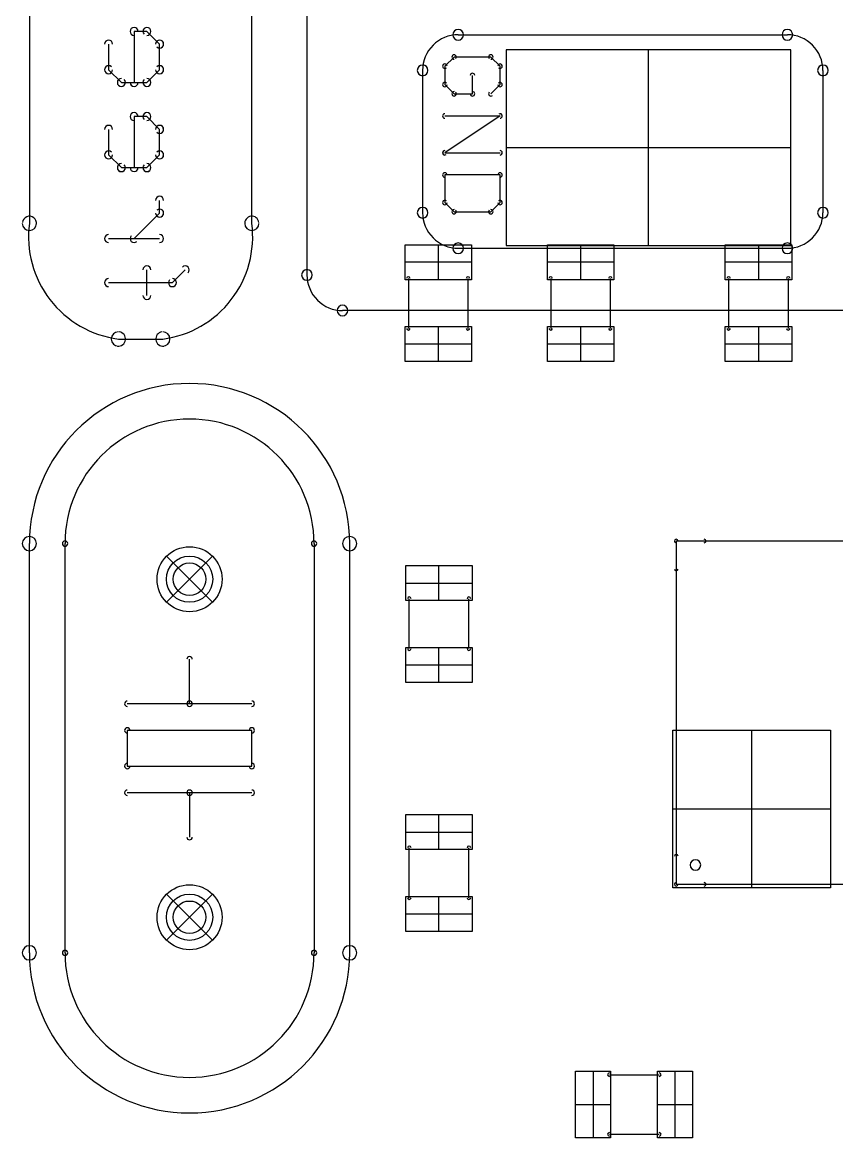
# Model space of a CAD drawing. Header units: inches. Extents: x 0 to 2.1, y -0.07 to 2.7.
# Drawn here: x 1.096 to 1.554, y 0.431 to 1.058 of the extents above; entities that cross this region are included whole.
import ezdxf

# ---------------------------------------------------------------- set-up
doc = ezdxf.new("R2010")
doc.units = ezdxf.units.IN
doc.header["$LTSCALE"] = 0.03937
doc.header["$MEASUREMENT"] = 0
for name, color, linetype, true_color in [('freetronics11$components', 254, 'Continuous', 0xe6e6e6), ('freetronics11$components$ghosts', 9, 'Continuous', 0xbebebe), ('freetronics11$dxf$0', 18, 'Continuous', 0x000000), ('freetronics11$pads', 30, 'Continuous', 0xff7f00), ('freetronics11$pads$bottom', 30, 'Continuous', 0xff7f00), ('freetronics11$screen', 52, 'Continuous', 0xd7d71f)]:
    doc.layers.add(name, color=color, linetype=linetype, true_color=true_color)

# ---------------------------------------------------------------- blocks, each defined once
blk = doc.blocks.new('RECT')
at = {"layer": 'freetronics11$dxf$0', "color": 0, "linetype": 'ByBlock', "lineweight": -2}
for p, q in [((0.5, 0.5), (-0.5, 0.5)), ((-0.5, 0.5), (-0.5, -0.5)), ((0, -0.5), (0, 0.5)), ((0.5, -0.5), (0.5, 0.5)), ((-0.5, 0), (0.5, 0)), ((-0.5, -0.5), (0.5, -0.5))]:
    blk.add_line(p, q, dxfattribs=at)
blk = doc.blocks.new('ROUNDP')
at = {"layer": 'freetronics11$dxf$0', "color": 0, "linetype": 'ByBlock', "lineweight": -2}
for start, end in [(90, 270), (270, 90)]:
    blk.add_arc((0, 0), 0.25, start, end, dxfattribs=at)

msp = doc.modelspace()

# ---------------------------------------------------------------- linework, layer by layer
at = {"layer": 'freetronics11$components'}
for p, q in [((1.19, 0.745, 0.0443), (1.17709, 0.75791)), ((1.20291, 0.75791), (1.17709, 0.73209)), ((1.20291, 0.73209), (1.17709, 0.75791)), ((1.19, 0.745, 0.0443), (1.20291, 0.75791)), ((1.19, 0.745, 0.0443), (1.17709, 0.73209)), ((1.19, 0.745, 0.0443), (1.20291, 0.73209)), ((1.19, 0.555, 0.0443), (1.17709, 0.56791)), ((1.20291, 0.56791), (1.17709, 0.54209)), ((1.20291, 0.54209), (1.17709, 0.56791)), ((1.19, 0.555, 0.0443), (1.20291, 0.56791)), ((1.19, 0.555, 0.0443), (1.17709, 0.54209)), ((1.19, 0.555, 0.0443), (1.20291, 0.54209))]:
    msp.add_line(p, q, dxfattribs=at)
for centre, radius in [((1.19, 0.745), 0.01826), ((1.19, 0.745, 0.02215), 0.00913), ((1.19, 0.555), 0.01826), ((1.19, 0.555, 0.02215), 0.00913)]:
    msp.add_circle(centre, radius, dxfattribs=at)
at = {"layer": 'freetronics11$components$ghosts'}
for p, q in [((1.31299, 0.91402, -0.06457), (1.31299, 0.88598, -0.06457)), ((1.3465, 0.91402, -0.06457), (1.3465, 0.88598, -0.06457)), ((1.39299, 0.91402, -0.06457), (1.39299, 0.88598, -0.06457)), ((1.4265, 0.91402, -0.06457), (1.4265, 0.88598, -0.06457)), ((1.49299, 0.91402, -0.06457), (1.49299, 0.88598, -0.06457)), ((1.5265, 0.91402, -0.06457), (1.5265, 0.88598, -0.06457)), ((1.65646, 0.76646, -0.06457), (1.46354, 0.76646, -0.06457)), ((1.46354, 0.76646, -0.06457), (1.46354, 0.57354, -0.06457)), ((1.3135, 0.70598, -0.06457), (1.3135, 0.73402, -0.06457)), ((1.34701, 0.70598, -0.06457), (1.34701, 0.73402, -0.06457)), ((1.3135, 0.56598, -0.06457), (1.3135, 0.59402, -0.06457)), ((1.34701, 0.56598, -0.06457), (1.34701, 0.59402, -0.06457)), ((1.46354, 0.57354, -0.06457), (1.65646, 0.57354, -0.06457)), ((1.42598, 0.4665, -0.06457), (1.45402, 0.4665, -0.06457)), ((1.42598, 0.43299, -0.06457), (1.45402, 0.43299, -0.06457))]:
    msp.add_line(p, q, dxfattribs=at)
for centre, start, end in [((1.31299, 0.91402, -0.06457), 0, 180), ((1.3465, 0.91402, -0.06457), 0, 180), ((1.39299, 0.91402, -0.06457), 0, 180), ((1.4265, 0.91402, -0.06457), 0, 180), ((1.49299, 0.91402, -0.06457), 0, 180), ((1.5265, 0.91402, -0.06457), 0, 180), ((1.31299, 0.88598, -0.06457), 180, 0), ((1.3465, 0.88598, -0.06457), 180, 0), ((1.39299, 0.88598, -0.06457), 180, 0), ((1.4265, 0.88598, -0.06457), 180, 0), ((1.49299, 0.88598, -0.06457), 180, 0), ((1.5265, 0.88598, -0.06457), 180, 0), ((1.46354, 0.76646, -0.06457), 90, 270), ((1.46354, 0.76646, -0.06457), 0, 180), ((1.3135, 0.73402, -0.06457), 0, 180), ((1.34701, 0.73402, -0.06457), 0, 180), ((1.3135, 0.70598, -0.06457), 180, 0), ((1.34701, 0.70598, -0.06457), 180, 0), ((1.3135, 0.59402, -0.06457), 0, 180), ((1.34701, 0.59402, -0.06457), 0, 180), ((1.46354, 0.57354, -0.06457), 90, 270), ((1.46354, 0.57354, -0.06457), 180, 0), ((1.3135, 0.56598, -0.06457), 180, 0), ((1.34701, 0.56598, -0.06457), 180, 0), ((1.42598, 0.4665, -0.06457), 90, 270), ((1.45402, 0.4665, -0.06457), 270, 90), ((1.42598, 0.43299, -0.06457), 90, 270), ((1.45402, 0.43299, -0.06457), 270, 90)]:
    msp.add_arc(centre, 0.001, start, end, dxfattribs=at)
at = {"layer": 'freetronics11$pads'}
for p, q in [((1.368, 1.0425, 0.001), (1.368, 0.9325, 0.001)), ((1.528, 1.0425, 0.001), (1.368, 1.0425, 0.001)), ((1.448, 0.9325, 0.001), (1.448, 1.0425, 0.001)), ((1.528, 0.9325, 0.001), (1.528, 1.0425, 0.001)), ((1.528, 0.9875, 0.001), (1.368, 0.9875, 0.001)), ((1.368, 0.9325, 0.001), (1.528, 0.9325, 0.001))]:
    msp.add_line(p, q, dxfattribs=at)
at = {"layer": 'freetronics11$screen'}
for p, q in [((1.256, 2.436), (1.256, 0.916)), ((1.1, 1.305, -0.0642), (1.1, 0.945, -0.0642)), ((1.225, 0.945, -0.0642), (1.225, 1.305, -0.0642)), ((1.15884, 1.05289, -0.0642), (1.15884, 1.0242, -0.0642)), ((1.16602, 1.05289, -0.0642), (1.15884, 1.05289, -0.0642)), ((1.17319, 1.04572, -0.0642), (1.16602, 1.05289, -0.0642)), ((1.341, 1.051), (1.526, 1.051)), ((1.1445, 1.04572, -0.0642), (1.1445, 1.03137, -0.0642)), ((1.17319, 1.03137, -0.0642), (1.17319, 1.04572, -0.0642)), ((1.33867, 1.0385), (1.3335, 1.03333)), ((1.35936, 1.0385), (1.33867, 1.0385)), ((1.36453, 1.03333), (1.35936, 1.0385)), ((1.1445, 1.03137, -0.0642), (1.15167, 1.0242, -0.0642)), ((1.16602, 1.0242, -0.0642), (1.17319, 1.03137, -0.0642)), ((1.321, 1.031), (1.321, 0.951)), ((1.3335, 1.03333), (1.3335, 1.02299)), ((1.34901, 1.01782), (1.34901, 1.02816)), ((1.36453, 1.02299), (1.36453, 1.03333)), ((1.546, 1.031), (1.546, 0.951)), ((1.15167, 1.0242, -0.0642), (1.16602, 1.0242, -0.0642)), ((1.3335, 1.02299), (1.33867, 1.01782)), ((1.35936, 1.01782), (1.36453, 1.02299)), ((1.33867, 1.01782), (1.34901, 1.01782)), ((1.15884, 1.00501, -0.0642), (1.15884, 0.97632, -0.0642)), ((1.16602, 1.00501, -0.0642), (1.15884, 1.00501, -0.0642)), ((1.17319, 0.99784, -0.0642), (1.16602, 1.00501, -0.0642)), ((1.3335, 1.00535), (1.36453, 1.00535)), ((1.36453, 1.00535), (1.3335, 0.98467)), ((1.1445, 0.99784, -0.0642), (1.1445, 0.98349, -0.0642)), ((1.17319, 0.98349, -0.0642), (1.17319, 0.99784, -0.0642)), ((1.3335, 0.98467), (1.36453, 0.98467)), ((1.1445, 0.98349, -0.0642), (1.15167, 0.97632, -0.0642)), ((1.16602, 0.97632, -0.0642), (1.17319, 0.98349, -0.0642)), ((1.15167, 0.97632, -0.0642), (1.16602, 0.97632, -0.0642)), ((1.36453, 0.9722), (1.3335, 0.9722)), ((1.3335, 0.9722), (1.3335, 0.95669)), ((1.36453, 0.95669), (1.36453, 0.9722)), ((1.17319, 0.95077, -0.0642), (1.17319, 0.95794, -0.0642)), ((1.3335, 0.95669), (1.33867, 0.95152)), ((1.35936, 0.95152), (1.36453, 0.95669)), ((1.15884, 0.93642, -0.0642), (1.17319, 0.95077, -0.0642)), ((1.33867, 0.95152), (1.35936, 0.95152)), ((1.1445, 0.93642, -0.0642), (1.17319, 0.93642, -0.0642)), ((1.341, 0.931), (1.526, 0.931)), ((1.16602, 0.9045, -0.0642), (1.16602, 0.91885, -0.0642)), ((1.18036, 0.91167, -0.0642), (1.18754, 0.91885, -0.0642)), ((1.1445, 0.91167, -0.0642), (1.18036, 0.91167, -0.0642)), ((1.831, 0.896), (1.276, 0.896)), ((1.15, 0.88, -0.0642), (1.175, 0.88, -0.0642)), ((1.1, 0.535, -0.0642), (1.1, 0.765, -0.0642)), ((1.12, 0.535, -0.0642), (1.12, 0.765, -0.0642)), ((1.26, 0.765, -0.0642), (1.26, 0.535, -0.0642)), ((1.28, 0.535, -0.0642), (1.28, 0.765, -0.0642)), ((1.46354, 0.76646, -0.0642), (1.46354, 0.75071, -0.0642)), ((1.47929, 0.76646, -0.0642), (1.46354, 0.76646, -0.0642)), ((1.19, 0.675, -0.0642), (1.19, 0.7, -0.0642)), ((1.19, 0.675, -0.0642), (1.155, 0.675, -0.0642)), ((1.225, 0.675, -0.0642), (1.19, 0.675, -0.0642)), ((1.155, 0.66, -0.0642), (1.155, 0.64, -0.0642)), ((1.225, 0.66, -0.0642), (1.155, 0.66, -0.0642)), ((1.225, 0.64, -0.0642), (1.225, 0.66, -0.0642)), ((1.155, 0.64, -0.0642), (1.225, 0.64, -0.0642)), ((1.19, 0.625, -0.0642), (1.155, 0.625, -0.0642)), ((1.19, 0.625, -0.0642), (1.19, 0.6, -0.0642)), ((1.225, 0.625, -0.0642), (1.19, 0.625, -0.0642)), ((1.46354, 0.58929, -0.0642), (1.46354, 0.57354, -0.0642)), ((1.46354, 0.57354, -0.0642), (1.47929, 0.57354, -0.0642))]:
    msp.add_line(p, q, dxfattribs=at)
for centre, radius, start, end in [((1.15884, 1.05289, -0.0642), 0.00225, 0, 180), ((1.15884, 1.05289, -0.0642), 0.00225, 90, 270), ((1.16602, 1.05289, -0.0642), 0.00225, 45, 225), ((1.16602, 1.05289, -0.0642), 0.00225, 270, 90), ((1.341, 1.051), 0.003, 90, 270), ((1.341, 1.051), 0.003, 270, 90), ((1.526, 1.051), 0.003, 90, 270), ((1.526, 1.051), 0.003, 270, 90), ((1.1445, 1.04572, -0.0642), 0.00225, 0, 180), ((1.17319, 1.04572, -0.0642), 0.00225, 0, 180), ((1.17319, 1.04572, -0.0642), 0.00225, 225, 45), ((1.341, 1.031), 0.02, 89.99996, 180.00004), ((1.526, 1.031), 0.02, 359.99996, 90.00004), ((1.3335, 1.03333), 0.00125, 0, 180), ((1.33867, 1.0385), 0.00125, 90, 270), ((1.33867, 1.0385), 0.00125, 315, 135), ((1.35936, 1.0385), 0.00125, 45, 225), ((1.35936, 1.0385), 0.00125, 270, 90), ((1.36453, 1.03333), 0.00125, 0, 180), ((1.1445, 1.03137, -0.0642), 0.00225, 45, 225), ((1.1445, 1.03137, -0.0642), 0.00225, 180, 0), ((1.17319, 1.03137, -0.0642), 0.00225, 180, 0), ((1.17319, 1.03137, -0.0642), 0.00225, 315, 135), ((1.321, 1.031), 0.003, 0, 180), ((1.321, 1.031), 0.003, 180, 0), ((1.3335, 1.03333), 0.00125, 135, 315), ((1.34901, 1.02816), 0.00125, 0, 180), ((1.36453, 1.03333), 0.00125, 225.01621, 45.01621), ((1.546, 1.031), 0.003, 0, 180), ((1.546, 1.031), 0.003, 180, 0), ((1.15167, 1.0242, -0.0642), 0.00225, 90, 270), ((1.15167, 1.0242, -0.0642), 0.00225, 225, 45), ((1.15884, 1.0242, -0.0642), 0.00225, 180, 0), ((1.16602, 1.0242, -0.0642), 0.00225, 135, 315), ((1.16602, 1.0242, -0.0642), 0.00225, 270, 90), ((1.3335, 1.02299), 0.00125, 45, 225), ((1.3335, 1.02299), 0.00125, 180, 0), ((1.36453, 1.02299), 0.00125, 180, 0), ((1.36453, 1.02299), 0.00125, 314.98379, 134.98379), ((1.33867, 1.01782), 0.00125, 90, 270), ((1.33867, 1.01782), 0.00125, 225, 45), ((1.34901, 1.01782), 0.00125, 180, 0), ((1.34901, 1.01782), 0.00125, 270, 90), ((1.35936, 1.01782), 0.00125, 135, 315), ((1.15884, 1.00501, -0.0642), 0.00225, 0, 180), ((1.15884, 1.00501, -0.0642), 0.00225, 90, 270), ((1.16602, 1.00501, -0.0642), 0.00225, 45, 225), ((1.16602, 1.00501, -0.0642), 0.00225, 270, 90), ((1.3335, 1.00535), 0.00125, 90, 270), ((1.36453, 1.00535), 0.00125, 303.69642, 123.69642), ((1.36453, 1.00535), 0.00125, 270, 90), ((1.1445, 0.99784, -0.0642), 0.00225, 0, 180), ((1.17319, 0.99784, -0.0642), 0.00225, 0, 180), ((1.17319, 0.99784, -0.0642), 0.00225, 225, 45), ((1.1445, 0.98349, -0.0642), 0.00225, 45, 225), ((1.17319, 0.98349, -0.0642), 0.00225, 315, 135), ((1.3335, 0.98467), 0.00125, 90, 270), ((1.3335, 0.98467), 0.00125, 123.66465, 303.66465), ((1.36453, 0.98467), 0.00125, 270, 90), ((1.1445, 0.98349, -0.0642), 0.00225, 180, 0), ((1.15167, 0.97632, -0.0642), 0.00225, 90, 270), ((1.16602, 0.97632, -0.0642), 0.00225, 270, 90), ((1.17319, 0.98349, -0.0642), 0.00225, 180, 0), ((1.15167, 0.97632, -0.0642), 0.00225, 225, 45), ((1.15884, 0.97632, -0.0642), 0.00225, 180, 0), ((1.16602, 0.97632, -0.0642), 0.00225, 135, 315), ((1.3335, 0.9722), 0.00125, 90, 270), ((1.3335, 0.9722), 0.00125, 0, 180), ((1.36453, 0.9722), 0.00125, 0, 180), ((1.36453, 0.9722), 0.00125, 270, 90), ((1.17319, 0.95794, -0.0642), 0.00225, 0, 180), ((1.17319, 0.95077, -0.0642), 0.00225, 315, 135), ((1.321, 0.951), 0.003, 0, 180), ((1.3335, 0.95669), 0.00125, 45, 225), ((1.3335, 0.95669), 0.00125, 180, 0), ((1.36453, 0.95669), 0.00125, 180, 0), ((1.36453, 0.95669), 0.00125, 314.98379, 134.98379), ((1.546, 0.951), 0.003, 0, 180), ((1.1, 0.945, -0.0642), 0.004, 352.57292, 172.57292), ((1.17319, 0.95077, -0.0642), 0.00225, 180, 0), ((1.225, 0.945, -0.0642), 0.004, 7.42708, 187.42708), ((1.321, 0.951), 0.003, 180, 0), ((1.341, 0.951), 0.02, 179.99996, 270.00004), ((1.33867, 0.95152), 0.00125, 90, 270), ((1.33867, 0.95152), 0.00125, 225, 45), ((1.35936, 0.95152), 0.00125, 135, 315), ((1.35936, 0.95152), 0.00125, 270, 90), ((1.526, 0.951), 0.02, 269.99996, 0.00004), ((1.546, 0.951), 0.003, 180, 0), ((1.1, 0.945, -0.0642), 0.004, 180, 0), ((1.1575, 0.9375, -0.0642), 0.05799, 172.56855, 262.56863), ((1.1675, 0.9375, -0.0642), 0.05799, 277.43137, 7.43145), ((1.225, 0.945, -0.0642), 0.004, 180, 0), ((1.1445, 0.93642, -0.0642), 0.00225, 90, 270), ((1.15884, 0.93642, -0.0642), 0.00225, 135, 315), ((1.17319, 0.93642, -0.0642), 0.00225, 270, 90), ((1.341, 0.931), 0.003, 90, 270), ((1.341, 0.931), 0.003, 270, 90), ((1.526, 0.931), 0.003, 90, 270), ((1.526, 0.931), 0.003, 270, 90), ((1.16602, 0.91885, -0.0642), 0.00225, 0, 180), ((1.18754, 0.91885, -0.0642), 0.00225, 315, 135), ((1.256, 0.916), 0.003, 0, 180), ((1.256, 0.916), 0.003, 180, 0), ((1.276, 0.916), 0.02, 179.99996, 270.00004), ((1.1445, 0.91167, -0.0642), 0.00225, 90, 270), ((1.18036, 0.91167, -0.0642), 0.00225, 135, 315), ((1.18036, 0.91167, -0.0642), 0.00225, 270, 90), ((1.16602, 0.9045, -0.0642), 0.00225, 180, 0), ((1.276, 0.896), 0.003, 90, 270), ((1.276, 0.896), 0.003, 270, 90), ((1.15, 0.88, -0.0642), 0.004, 90, 270), ((1.15, 0.88, -0.0642), 0.004, 262.57292, 82.57292), ((1.175, 0.88, -0.0642), 0.004, 97.42708, 277.42708), ((1.175, 0.88, -0.0642), 0.004, 270, 90), ((1.19, 0.765, -0.0642), 0.09, 0, 180), ((1.19, 0.765, -0.0642), 0.07, 0, 180), ((1.1, 0.765, -0.0642), 0.004, 0, 180), ((1.1, 0.765, -0.0642), 0.004, 180, 0), ((1.12, 0.765, -0.0642), 0.0015, 0, 180), ((1.12, 0.765, -0.0642), 0.0015, 180, 0), ((1.26, 0.765, -0.0642), 0.0015, 0, 180), ((1.26, 0.765, -0.0642), 0.0015, 180, 0), ((1.28, 0.765, -0.0642), 0.004, 0, 180), ((1.28, 0.765, -0.0642), 0.004, 180, 0), ((1.46354, 0.76646, -0.0642), 0.001, 0, 180), ((1.46354, 0.76646, -0.0642), 0.001, 90, 270), ((1.47929, 0.76646, -0.0642), 0.001, 270, 90), ((1.46354, 0.75071, -0.0642), 0.001, 180, 0), ((1.19, 0.7, -0.0642), 0.0015, 0, 180), ((1.155, 0.675, -0.0642), 0.0015, 90, 270), ((1.19, 0.675, -0.0642), 0.0015, 90, 270), ((1.19, 0.675, -0.0642), 0.0015, 180, 0), ((1.19, 0.675, -0.0642), 0.0015, 270, 90), ((1.225, 0.675, -0.0642), 0.0015, 270, 90), ((1.155, 0.66, -0.0642), 0.0015, 0, 180), ((1.155, 0.66, -0.0642), 0.0015, 90, 270), ((1.225, 0.66, -0.0642), 0.0015, 0, 180), ((1.225, 0.66, -0.0642), 0.0015, 270, 90), ((1.155, 0.64, -0.0642), 0.0015, 90, 270), ((1.155, 0.64, -0.0642), 0.0015, 180, 0), ((1.225, 0.64, -0.0642), 0.0015, 180, 0), ((1.225, 0.64, -0.0642), 0.0015, 270, 90), ((1.155, 0.625, -0.0642), 0.0015, 90, 270), ((1.19, 0.625, -0.0642), 0.0015, 0, 180), ((1.19, 0.625, -0.0642), 0.0015, 90, 270), ((1.19, 0.625, -0.0642), 0.0015, 270, 90), ((1.225, 0.625, -0.0642), 0.0015, 270, 90), ((1.19, 0.6, -0.0642), 0.0015, 180, 0), ((1.46354, 0.58929, -0.0642), 0.001, 0, 180), ((1.47437, 0.58437, -0.0642), 0.00295, 0, 180), ((1.47437, 0.58437, -0.0642), 0.00295, 180, 0), ((1.46354, 0.57354, -0.0642), 0.001, 90, 270), ((1.46354, 0.57354, -0.0642), 0.001, 180, 0), ((1.47929, 0.57354, -0.0642), 0.001, 270, 90), ((1.1, 0.535, -0.0642), 0.004, 0, 180), ((1.1, 0.535, -0.0642), 0.004, 180, 0), ((1.19, 0.535, -0.0642), 0.09, 180, 0), ((1.12, 0.535, -0.0642), 0.0015, 0, 180), ((1.12, 0.535, -0.0642), 0.0015, 180, 0), ((1.19, 0.535, -0.0642), 0.07, 180, 0), ((1.26, 0.535, -0.0642), 0.0015, 0, 180), ((1.26, 0.535, -0.0642), 0.0015, 180, 0), ((1.28, 0.535, -0.0642), 0.004, 0, 180), ((1.28, 0.535, -0.0642), 0.004, 180, 0)]:
    msp.add_arc(centre, radius, start, end, dxfattribs=at)

# ---------------------------------------------------------------- block references
at = {"layer": 'freetronics11$components$ghosts', "extrusion": (0, 0, -1)}
for p, xscale, yscale, rotation in [((-1.3298, 0.92316, 0.06457), 0.019689, 0.037402, 270), ((-1.4098, 0.92316, 0.06457), 0.019689, 0.037402, 270), ((-1.5098, 0.92316, 0.06457), 0.019689, 0.037402, 270), ((-1.3298, 0.87716, 0.06457), 0.019689, 0.037402, 270), ((-1.4098, 0.87716, 0.06457), 0.019689, 0.037402, 270), ((-1.5098, 0.87716, 0.06457), 0.019689, 0.037402, 270), ((-1.3302, 0.74284, 0.06457), 0.019689, 0.037402, 90), ((-1.3302, 0.69684, 0.06457), 0.019689, 0.037402, 90), ((-1.50587, 0.61587, 0.06457), 0.088583, 0.088583, 180), ((-1.3302, 0.60284, 0.06457), 0.019689, 0.037402, 90), ((-1.3302, 0.55684, 0.06457), 0.019689, 0.037402, 90), ((-1.41684, 0.4498, 0.06457), 0.019689, 0.037402, 180), ((-1.46284, 0.4498, 0.06457), 0.019689, 0.037402, 180)]:
    msp.add_blockref('RECT', p, dxfattribs=dict(at, xscale=xscale, yscale=yscale, rotation=rotation))
at = {"layer": 'freetronics11$pads$bottom', "extrusion": (0, 0, -1), "xscale": 0.052, "yscale": 0.052, "rotation": 90}
for p in [(-1.19, 0.745), (-1.19, 0.745), (-1.19, 0.555), (-1.19, 0.555)]:
    msp.add_blockref('ROUNDP', p, dxfattribs=at)

doc.saveas('drawing.dxf')
